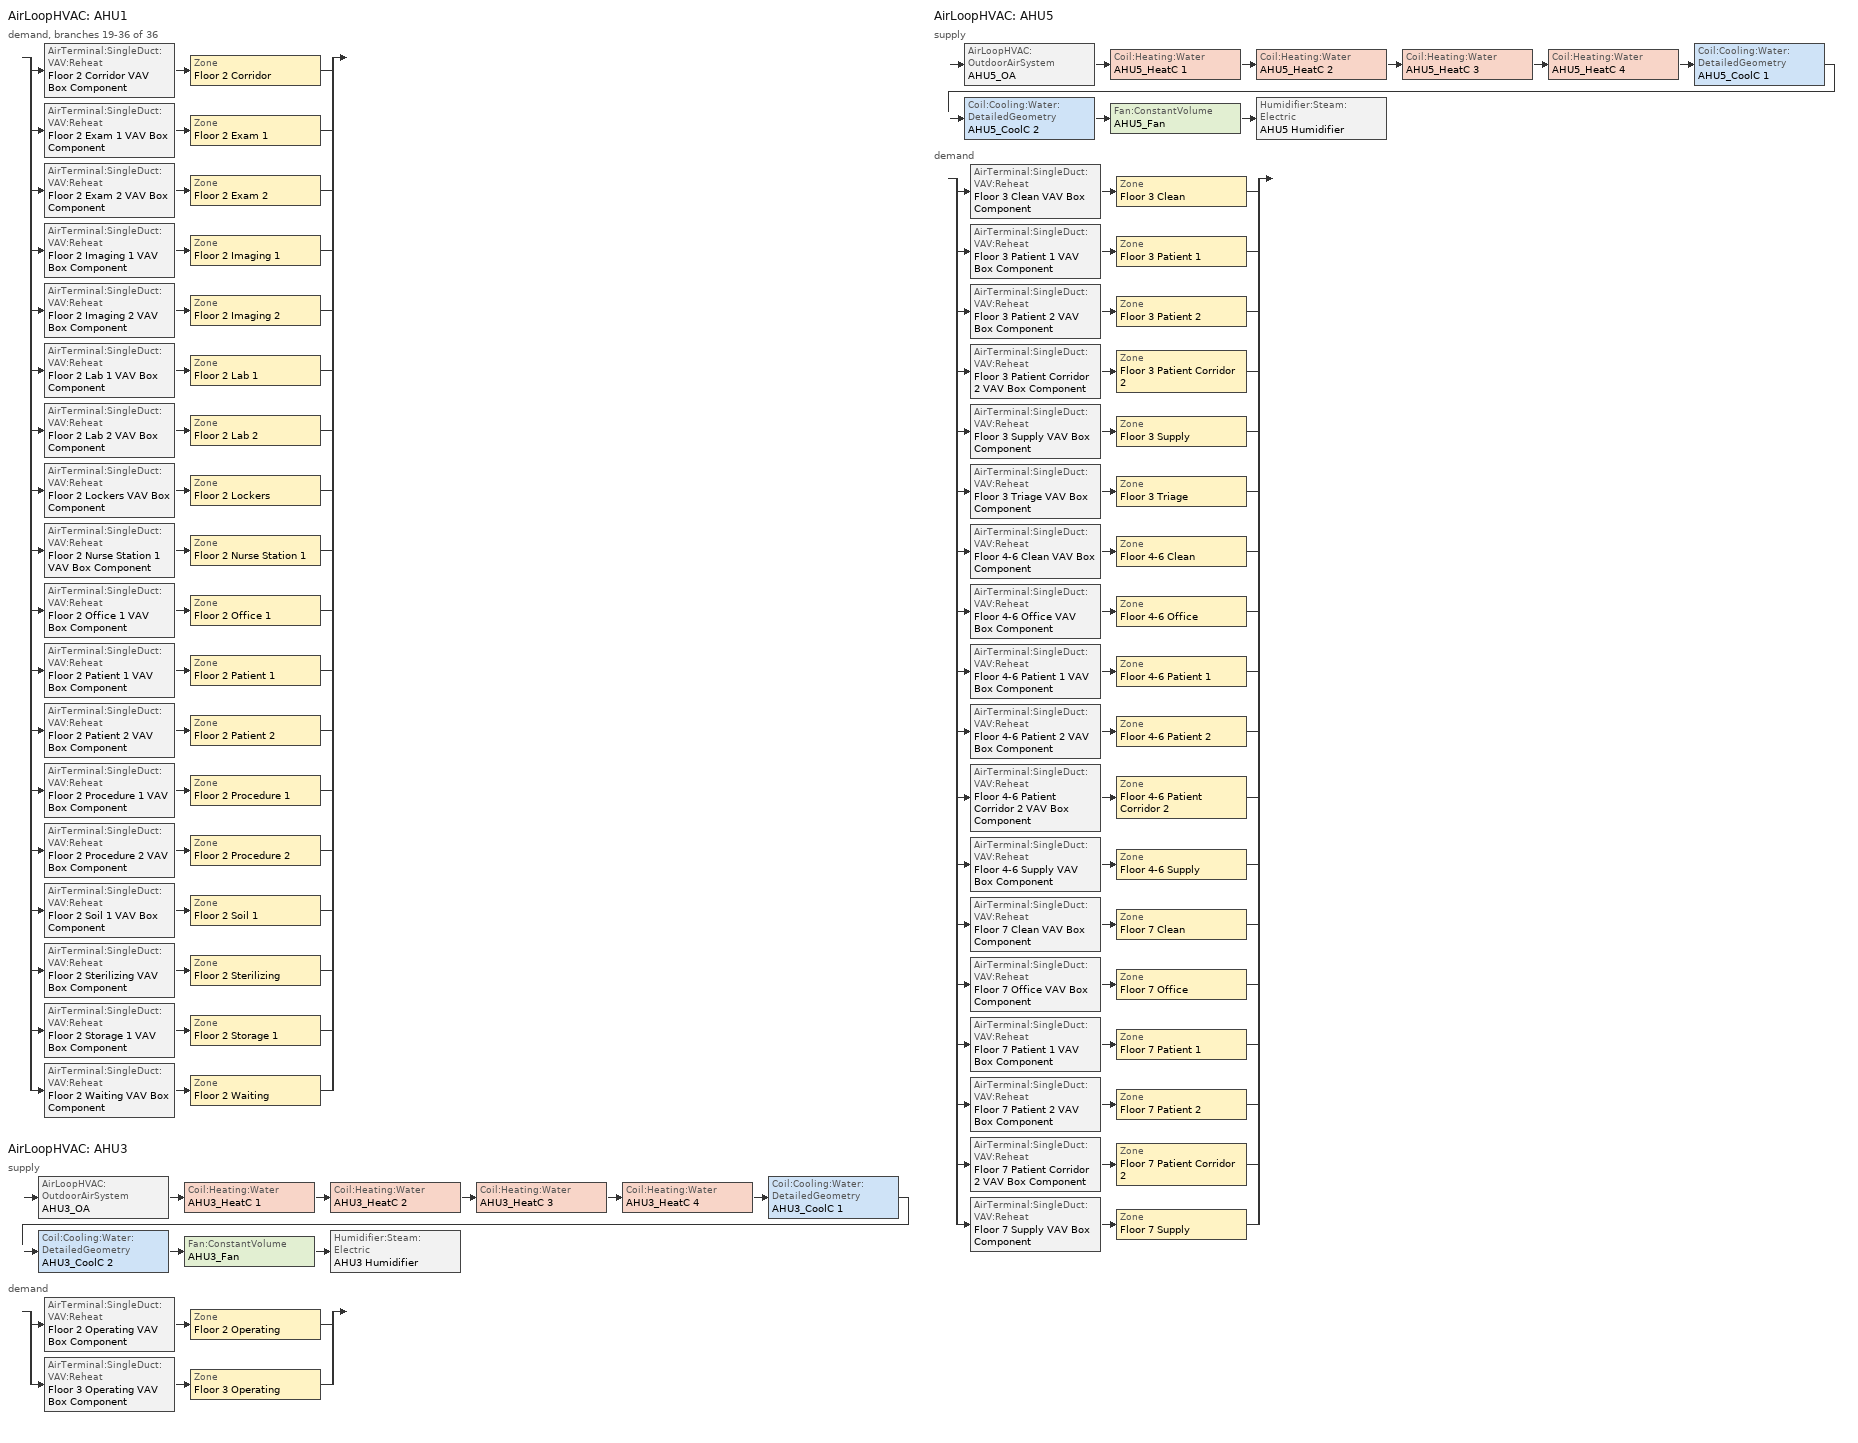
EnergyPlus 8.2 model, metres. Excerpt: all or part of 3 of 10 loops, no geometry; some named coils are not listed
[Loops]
AirLoopHVAC 'AHU1'
 demand, branches 19-36 of 36: split
  | AirTerminal:SingleDuct:VAV:Reheat 'Floor 2 Corridor VAV Box Component' > Zone 'Floor 2 Corridor'
  | AirTerminal:SingleDuct:VAV:Reheat 'Floor 2 Exam 1 VAV Box Component' > Zone 'Floor 2 Exam 1'
  | AirTerminal:SingleDuct:VAV:Reheat 'Floor 2 Exam 2 VAV Box Component' > Zone 'Floor 2 Exam 2'
  | AirTerminal:SingleDuct:VAV:Reheat 'Floor 2 Imaging 1 VAV Box Component' > Zone 'Floor 2 Imaging 1'
  | AirTerminal:SingleDuct:VAV:Reheat 'Floor 2 Imaging 2 VAV Box Component' > Zone 'Floor 2 Imaging 2'
  | AirTerminal:SingleDuct:VAV:Reheat 'Floor 2 Lab 1 VAV Box Component' > Zone 'Floor 2 Lab 1'
  | AirTerminal:SingleDuct:VAV:Reheat 'Floor 2 Lab 2 VAV Box Component' > Zone 'Floor 2 Lab 2'
  | AirTerminal:SingleDuct:VAV:Reheat 'Floor 2 Lockers VAV Box Component' > Zone 'Floor 2 Lockers'
  | AirTerminal:SingleDuct:VAV:Reheat 'Floor 2 Nurse Station 1 VAV Box Component' > Zone 'Floor 2 Nurse Station 1'
  | AirTerminal:SingleDuct:VAV:Reheat 'Floor 2 Office 1 VAV Box Component' > Zone 'Floor 2 Office 1'
  | AirTerminal:SingleDuct:VAV:Reheat 'Floor 2 Patient 1 VAV Box Component' > Zone 'Floor 2 Patient 1'
  | AirTerminal:SingleDuct:VAV:Reheat 'Floor 2 Patient 2 VAV Box Component' > Zone 'Floor 2 Patient 2'
  | AirTerminal:SingleDuct:VAV:Reheat 'Floor 2 Procedure 1 VAV Box Component' > Zone 'Floor 2 Procedure 1'
  | AirTerminal:SingleDuct:VAV:Reheat 'Floor 2 Procedure 2 VAV Box Component' > Zone 'Floor 2 Procedure 2'
  | AirTerminal:SingleDuct:VAV:Reheat 'Floor 2 Soil 1 VAV Box Component' > Zone 'Floor 2 Soil 1'
  | AirTerminal:SingleDuct:VAV:Reheat 'Floor 2 Sterilizing VAV Box Component' > Zone 'Floor 2 Sterilizing'
  | AirTerminal:SingleDuct:VAV:Reheat 'Floor 2 Storage 1 VAV Box Component' > Zone 'Floor 2 Storage 1'
  | AirTerminal:SingleDuct:VAV:Reheat 'Floor 2 Waiting VAV Box Component' > Zone 'Floor 2 Waiting'
AirLoopHVAC 'AHU3'
 supply: AirLoopHVAC:OutdoorAirSystem 'AHU3_OA' > Coil:Heating:Water 'AHU3_HeatC 1' > Coil:Heating:Water 'AHU3_HeatC 2' > Coil:Heating:Water 'AHU3_HeatC 3' > Coil:Heating:Water 'AHU3_HeatC 4' > Coil:Cooling:Water:DetailedGeometry 'AHU3_CoolC 1' > Coil:Cooling:Water:DetailedGeometry 'AHU3_CoolC 2' > Fan:ConstantVolume 'AHU3_Fan' > Humidifier:Steam:Electric 'AHU3 Humidifier'
 demand: split
  | AirTerminal:SingleDuct:VAV:Reheat 'Floor 2 Operating VAV Box Component' > Zone 'Floor 2 Operating'
  | AirTerminal:SingleDuct:VAV:Reheat 'Floor 3 Operating VAV Box Component' > Zone 'Floor 3 Operating'
AirLoopHVAC 'AHU5'
 supply: AirLoopHVAC:OutdoorAirSystem 'AHU5_OA' > Coil:Heating:Water 'AHU5_HeatC 1' > Coil:Heating:Water 'AHU5_HeatC 2' > Coil:Heating:Water 'AHU5_HeatC 3' > Coil:Heating:Water 'AHU5_HeatC 4' > Coil:Cooling:Water:DetailedGeometry 'AHU5_CoolC 1' > Coil:Cooling:Water:DetailedGeometry 'AHU5_CoolC 2' > Fan:ConstantVolume 'AHU5_Fan' > Humidifier:Steam:Electric 'AHU5 Humidifier'
 demand: split
  | AirTerminal:SingleDuct:VAV:Reheat 'Floor 3 Clean VAV Box Component' > Zone 'Floor 3 Clean'
  | AirTerminal:SingleDuct:VAV:Reheat 'Floor 3 Patient 1 VAV Box Component' > Zone 'Floor 3 Patient 1'
  | AirTerminal:SingleDuct:VAV:Reheat 'Floor 3 Patient 2 VAV Box Component' > Zone 'Floor 3 Patient 2'
  | AirTerminal:SingleDuct:VAV:Reheat 'Floor 3 Patient Corridor 2 VAV Box Component' > Zone 'Floor 3 Patient Corridor 2'
  | AirTerminal:SingleDuct:VAV:Reheat 'Floor 3 Supply VAV Box Component' > Zone 'Floor 3 Supply'
  | AirTerminal:SingleDuct:VAV:Reheat 'Floor 3 Triage VAV Box Component' > Zone 'Floor 3 Triage'
  | AirTerminal:SingleDuct:VAV:Reheat 'Floor 4-6 Clean VAV Box Component' > Zone 'Floor 4-6 Clean'
  | AirTerminal:SingleDuct:VAV:Reheat 'Floor 4-6 Office VAV Box Component' > Zone 'Floor 4-6 Office'
  | AirTerminal:SingleDuct:VAV:Reheat 'Floor 4-6 Patient 1 VAV Box Component' > Zone 'Floor 4-6 Patient 1'
  | AirTerminal:SingleDuct:VAV:Reheat 'Floor 4-6 Patient 2 VAV Box Component' > Zone 'Floor 4-6 Patient 2'
  | AirTerminal:SingleDuct:VAV:Reheat 'Floor 4-6 Patient Corridor 2 VAV Box Component' > Zone 'Floor 4-6 Patient Corridor 2'
  | AirTerminal:SingleDuct:VAV:Reheat 'Floor 4-6 Supply VAV Box Component' > Zone 'Floor 4-6 Supply'
  | AirTerminal:SingleDuct:VAV:Reheat 'Floor 7 Clean VAV Box Component' > Zone 'Floor 7 Clean'
  | AirTerminal:SingleDuct:VAV:Reheat 'Floor 7 Office VAV Box Component' > Zone 'Floor 7 Office'
  | AirTerminal:SingleDuct:VAV:Reheat 'Floor 7 Patient 1 VAV Box Component' > Zone 'Floor 7 Patient 1'
  | AirTerminal:SingleDuct:VAV:Reheat 'Floor 7 Patient 2 VAV Box Component' > Zone 'Floor 7 Patient 2'
  | AirTerminal:SingleDuct:VAV:Reheat 'Floor 7 Patient Corridor 2 VAV Box Component' > Zone 'Floor 7 Patient Corridor 2'
  | AirTerminal:SingleDuct:VAV:Reheat 'Floor 7 Supply VAV Box Component' > Zone 'Floor 7 Supply'
[ComponentCost:LineItem]
Name | Line Item Type | Item | Cost per Each {$} | Quantity | Cost per Unit of Output Capacity {$/kW}
Infiltration:Floor 2 Corridor | General | Floor 2 Corridor | 1 | 0
LIGHTING EQUIP:Floor 2 Corridor | Lights | Floor 2 Corridor |  |  | 1
ElectricEquipment:Floor 2 Corridor:ElecPlug | General | Floor 2 Corridor | 1 | 0.5217
Infiltration:Floor 2 Exam 1 | General | Floor 2 Exam 1 | 1 | 0
People:Floor 2 Exam 1 | General | Floor 2 Exam 1 | 1 | 20.9924
LIGHTING EQUIP:Floor 2 Exam 1 | Lights | Floor 2 Exam 1 |  |  | 1
ElectricEquipment:Floor 2 Exam 1:ElecPlug | General | Floor 2 Exam 1 | 1 | 4.1985
People:Floor 2 Exam 2 | General | Floor 2 Exam 2 | 1 | 6.7475
LIGHTING EQUIP:Floor 2 Exam 2 | Lights | Floor 2 Exam 2 |  |  | 1
ElectricEquipment:Floor 2 Exam 2:ElecPlug | General | Floor 2 Exam 2 | 1 | 1.3495
People:Floor 2 Imaging 1 | General | Floor 2 Imaging 1 | 1 | 11.5458
LIGHTING EQUIP:Floor 2 Imaging 1 | Lights | Floor 2 Imaging 1 |  |  | 1
ElectricEquipment:Floor 2 Imaging 1:ElecPlug | General | Floor 2 Imaging 1 | 1 | 2.3092
ElectricEquipment:Floor 2 Imaging 1:ElecProcess | General | Floor 2 Imaging 1 | 1 | 18.4797
Infiltration:Floor 2 Imaging 2 | General | Floor 2 Imaging 2 | 1 | 0
People:Floor 2 Imaging 2 | General | Floor 2 Imaging 2 | 1 | 16.9938
LIGHTING EQUIP:Floor 2 Imaging 2 | Lights | Floor 2 Imaging 2 |  |  | 1
ElectricEquipment:Floor 2 Imaging 2:ElecPlug | General | Floor 2 Imaging 2 | 1 | 3.3988
ElectricEquipment:Floor 2 Imaging 2:ElecProcess | General | Floor 2 Imaging 2 | 1 | 27.1996
People:Floor 2 Lab 1 | General | Floor 2 Lab 1 | 1 | 11.3959
LIGHTING EQUIP:Floor 2 Lab 1 | Lights | Floor 2 Lab 1 |  |  | 1
ElectricEquipment:Floor 2 Lab 1:ElecPlug | General | Floor 2 Lab 1 | 1 | 2.2792
ElectricEquipment:Floor 2 Lab 1:ElecProcess | General | Floor 2 Lab 1 | 1 | 6.8396
People:Floor 2 Lab 2 | General | Floor 2 Lab 2 | 1 | 16.9938
LIGHTING EQUIP:Floor 2 Lab 2 | Lights | Floor 2 Lab 2 |  |  | 1
ElectricEquipment:Floor 2 Lab 2:ElecPlug | General | Floor 2 Lab 2 | 1 | 3.3988
ElectricEquipment:Floor 2 Lab 2:ElecProcess | General | Floor 2 Lab 2 | 1 | 10.1995
People:Floor 2 Lockers | General | Floor 2 Lockers | 1 | 3.7486
LIGHTING EQUIP:Floor 2 Lockers | Lights | Floor 2 Lockers |  |  | 1
ElectricEquipment:Floor 2 Lockers:ElecPlug | General | Floor 2 Lockers | 1 | 0.1874
People:Floor 2 Nurse Station 1 | General | Floor 2 Nurse Station 1 | 1 | 6.4477
LIGHTING EQUIP:Floor 2 Nurse Station 1 | Lights | Floor 2 Nurse Station 1 |  |  | 1
ElectricEquipment:Floor 2 Nurse Station 1:ElecPlug | General | Floor 2 Nurse Station 1 | 1 | 0.3224
ElectricEquipment:Floor 2 Nurse Station 1:ElecProcess | General | Floor 2 Nurse Station 1 | 1 | 0.6448
People:Floor 2 Office 1 | General | Floor 2 Office 1 | 1 | 11.6957
LIGHTING EQUIP:Floor 2 Office 1 | Lights | Floor 2 Office 1 |  |  | 1
ElectricEquipment:Floor 2 Office 1:ElecPlug | General | Floor 2 Office 1 | 1 | 1.1696
Infiltration:Floor 2 Operating | General | Floor 2 Operating | 1 | 0
People:Floor 2 Operating | General | Floor 2 Operating | 1 | 96.345
LIGHTING EQUIP:Floor 2 Operating | Lights | Floor 2 Operating |  |  | 1
ElectricEquipment:Floor 2 Operating:ElecPlug | General | Floor 2 Operating | 1 | 19.269
ElectricEquipment:Floor 2 Operating:ElecProcess | General | Floor 2 Operating | 1 | 57.8249
Infiltration:Floor 2 Patient 1 | General | Floor 2 Patient 1 | 1 | 0
People:Floor 2 Patient 1 | General | Floor 2 Patient 1 | 1 | 17.0338
LIGHTING EQUIP:Floor 2 Patient 1 | Lights | Floor 2 Patient 1 |  |  | 1
ElectricEquipment:Floor 2 Patient 1:ElecPlug | General | Floor 2 Patient 1 | 1 | 3.4068
People:Floor 2 Patient 2 | General | Floor 2 Patient 2 | 1 | 14.0249
LIGHTING EQUIP:Floor 2 Patient 2 | Lights | Floor 2 Patient 2 |  |  | 1
ElectricEquipment:Floor 2 Patient 2:ElecPlug | General | Floor 2 Patient 2 | 1 | 2.805
People:Floor 2 Procedure 1 | General | Floor 2 Procedure 1 | 1 | 12.5954
LIGHTING EQUIP:Floor 2 Procedure 1 | Lights | Floor 2 Procedure 1 |  |  | 1
ElectricEquipment:Floor 2 Procedure 1:ElecPlug | General | Floor 2 Procedure 1 | 1 | 2.5191
ElectricEquipment:Floor 2 Procedure 1:ElecProcess | General | Floor 2 Procedure 1 | 1 | 7.5596
People:Floor 2 Procedure 2 | General | Floor 2 Procedure 2 | 1 | 6.7975
LIGHTING EQUIP:Floor 2 Procedure 2 | Lights | Floor 2 Procedure 2 |  |  | 1
ElectricEquipment:Floor 2 Procedure 2:ElecPlug | General | Floor 2 Procedure 2 | 1 | 1.3595
ElectricEquipment:Floor 2 Procedure 2:ElecProcess | General | Floor 2 Procedure 2 | 1 | 4.0798
People:Floor 2 Soil 1 | General | Floor 2 Soil 1 | 1 | 2.4141
LIGHTING EQUIP:Floor 2 Soil 1 | Lights | Floor 2 Soil 1 |  |  | 1
LIGHTING EQUIP:Floor 2 Sterilizing | Lights | Floor 2 Sterilizing |  |  | 1
ElectricEquipment:Floor 2 Sterilizing:ElecPlug | General | Floor 2 Sterilizing | 1 | 1.3595
ElectricEquipment:Floor 2 Sterilizing:ElecProcess | General | Floor 2 Sterilizing | 1 | 6.8001
GasEquipment:Floor 2 Sterilizing:GasProcess | General | Floor 2 Sterilizing | 1 | 9.5203
LIGHTING EQUIP:Floor 2 Storage 1 | Lights | Floor 2 Storage 1 |  |  | 1
ElectricEquipment:Floor 2 Storage 1:ElecPlug | General | Floor 2 Storage 1 | 1 | 1.4995
Infiltration:Floor 2 Waiting | General | Floor 2 Waiting | 1 | 0
People:Floor 2 Waiting | General | Floor 2 Waiting | 1 | 116.9937
LIGHTING EQUIP:Floor 2 Waiting | Lights | Floor 2 Waiting |  |  | 1
ElectricEquipment:Floor 2 Waiting:ElecPlug | General | Floor 2 Waiting | 1 | 0.3913
People:Floor 3 Clean | General | Floor 3 Clean | 1 | 2.4991
LIGHTING EQUIP:Floor 3 Clean | Lights | Floor 3 Clean |  |  | 1
ElectricEquipment:Floor 3 Clean:ElecPlug | General | Floor 3 Clean | 1 | 1.0001
Infiltration:Floor 3 Operating | General | Floor 3 Operating | 1 | 0
People:Floor 3 Operating | General | Floor 3 Operating | 1 | 8.9971
LIGHTING EQUIP:Floor 3 Operating | Lights | Floor 3 Operating |  |  | 1
ElectricEquipment:Floor 3 Operating:ElecPlug | General | Floor 3 Operating | 1 | 1.7994
ElectricEquipment:Floor 3 Operating:ElecProcess | General | Floor 3 Operating | 1 | 5.3999
Infiltration:Floor 3 Patient 1 | General | Floor 3 Patient 1 | 1 | 0
People:Floor 3 Patient 1 | General | Floor 3 Patient 1 | 1 | 24.9909
LIGHTING EQUIP:Floor 3 Patient 1 | Lights | Floor 3 Patient 1 |  |  | 1
ElectricEquipment:Floor 3 Patient 1:ElecPlug | General | Floor 3 Patient 1 | 1 | 4.9982
Infiltration:Floor 3 Patient 2 | General | Floor 3 Patient 2 | 1 | 0
People:Floor 3 Patient 2 | General | Floor 3 Patient 2 | 1 | 24.9909
LIGHTING EQUIP:Floor 3 Patient 2 | Lights | Floor 3 Patient 2 |  |  | 1
ElectricEquipment:Floor 3 Patient 2:ElecPlug | General | Floor 3 Patient 2 | 1 | 4.9982
Infiltration:Floor 3 Patient Corridor 2 | General | Floor 3 Patient Corridor 2 | 1 | 0
LIGHTING EQUIP:Floor 3 Patient Corridor 2 | Lights | Floor 3 Patient Corridor 2 |  |  | 1
ElectricEquipment:Floor 3 Patient Corridor 2:ElecPlug | General | Floor 3 Patient Corridor 2 | 1 | 0.3355
Infiltration:Floor 3 Supply | General | Floor 3 Supply | 1 | 0
LIGHTING EQUIP:Floor 3 Supply | Lights | Floor 3 Supply |  |  | 1
ElectricEquipment:Floor 3 Supply:ElecPlug | General | Floor 3 Supply | 1 | 3.6787
Infiltration:Floor 3 Triage | General | Floor 3 Triage | 1 | 0
People:Floor 3 Triage | General | Floor 3 Triage | 1 | 7.4973
LIGHTING EQUIP:Floor 3 Triage | Lights | Floor 3 Triage |  |  | 1
ElectricEquipment:Floor 3 Triage:ElecPlug | General | Floor 3 Triage | 1 | 1.4995
People:Floor 4-6 Clean | General | Floor 4-6 Clean | 1 | 7.4973
LIGHTING EQUIP:Floor 4-6 Clean | Lights | Floor 4-6 Clean |  |  | 1
ElectricEquipment:Floor 4-6 Clean:ElecPlug | General | Floor 4-6 Clean | 1 | 3.0003
Infiltration:Floor 4-6 Office | General | Floor 4-6 Office | 1 | 0
People:Floor 4-6 Office | General | Floor 4-6 Office | 1 | 22.4918
LIGHTING EQUIP:Floor 4-6 Office | Lights | Floor 4-6 Office |  |  | 1
ElectricEquipment:Floor 4-6 Office:ElecPlug | General | Floor 4-6 Office | 1 | 2.2492
Infiltration:Floor 4-6 Patient 1 | General | Floor 4-6 Patient 1 | 1 | 0
People:Floor 4-6 Patient 1 | General | Floor 4-6 Patient 1 | 1 | 74.9728
LIGHTING EQUIP:Floor 4-6 Patient 1 | Lights | Floor 4-6 Patient 1 |  |  | 1
ElectricEquipment:Floor 4-6 Patient 1:ElecPlug | General | Floor 4-6 Patient 1 | 1 | 14.9946
Infiltration:Floor 4-6 Patient 2 | General | Floor 4-6 Patient 2 | 1 | 0
People:Floor 4-6 Patient 2 | General | Floor 4-6 Patient 2 | 1 | 74.9728
LIGHTING EQUIP:Floor 4-6 Patient 2 | Lights | Floor 4-6 Patient 2 |  |  | 1
ElectricEquipment:Floor 4-6 Patient 2:ElecPlug | General | Floor 4-6 Patient 2 | 1 | 14.9946
Infiltration:Floor 4-6 Patient Corridor 2 | General | Floor 4-6 Patient Corridor 2 | 1 | 0
LIGHTING EQUIP:Floor 4-6 Patient Corridor 2 | Lights | Floor 4-6 Patient Corridor 2 |  |  | 1
ElectricEquipment:Floor 4-6 Patient Corridor 2:ElecPlug | General | Floor 4-6 Patient Corridor 2 | 1 | 1.0066
Infiltration:Floor 4-6 Supply | General | Floor 4-6 Supply | 1 | 0
LIGHTING EQUIP:Floor 4-6 Supply | Lights | Floor 4-6 Supply |  |  | 1
ElectricEquipment:Floor 4-6 Supply:ElecPlug | General | Floor 4-6 Supply | 1 | 11.036
People:Floor 7 Clean | General | Floor 7 Clean | 1 | 2.4991
LIGHTING EQUIP:Floor 7 Clean | Lights | Floor 7 Clean |  |  | 1
ElectricEquipment:Floor 7 Clean:ElecPlug | General | Floor 7 Clean | 1 | 1.0001
Infiltration:Floor 7 Office | General | Floor 7 Office | 1 | 0
People:Floor 7 Office | General | Floor 7 Office | 1 | 7.4973
LIGHTING EQUIP:Floor 7 Office | Lights | Floor 7 Office |  |  | 1
ElectricEquipment:Floor 7 Office:ElecPlug | General | Floor 7 Office | 1 | 0.7497
Infiltration:Floor 7 Patient 1 | General | Floor 7 Patient 1 | 1 | 0
People:Floor 7 Patient 1 | General | Floor 7 Patient 1 | 1 | 24.9909
LIGHTING EQUIP:Floor 7 Patient 1 | Lights | Floor 7 Patient 1 |  |  | 1
ElectricEquipment:Floor 7 Patient 1:ElecPlug | General | Floor 7 Patient 1 | 1 | 4.9982
Infiltration:Floor 7 Patient 2 | General | Floor 7 Patient 2 | 1 | 0
People:Floor 7 Patient 2 | General | Floor 7 Patient 2 | 1 | 24.9909
LIGHTING EQUIP:Floor 7 Patient 2 | Lights | Floor 7 Patient 2 |  |  | 1
ElectricEquipment:Floor 7 Patient 2:ElecPlug | General | Floor 7 Patient 2 | 1 | 4.9982
Infiltration:Floor 7 Patient Corridor 2 | General | Floor 7 Patient Corridor 2 | 1 | 0
LIGHTING EQUIP:Floor 7 Patient Corridor 2 | Lights | Floor 7 Patient Corridor 2 |  |  | 1
ElectricEquipment:Floor 7 Patient Corridor 2:ElecPlug | General | Floor 7 Patient Corridor 2 | 1 | 0.3355
Infiltration:Floor 7 Supply | General | Floor 7 Supply | 1 | 0
LIGHTING EQUIP:Floor 7 Supply | Lights | Floor 7 Supply |  |  | 1
ElectricEquipment:Floor 7 Supply:ElecPlug | General | Floor 7 Supply | 1 | 3.6787
[Sizing:Zone] Zone Cooling Design Supply Air Temperature Input Method=SupplyAirTemperature; Zone Cooling Design Supply Air Temperature {C}=14; Zone Heating Design Supply Air Temperature Input Method=SupplyAirTemperature; Zone Heating Design Supply Air Temperature {C}=40; Zone Cooling Design Supply Air Humidity Ratio {kgWater/kgDryAir}=0.0085; Zone Heating Design Supply Air Humidity Ratio {kgWater/kgDryAir}=0.008; Cooling Design Air Flow Method=DesignDayWithLimit; Cooling Minimum Air Flow Fraction=0; Heating Design Air Flow Method=DesignDay; Heating Design Air Flow Rate {m3/s}=0
Name | Design Specification Outdoor Air Object | Cooling Minimum Air Flow {m3/s}
Floor 2 Corridor | SZ DSOA Floor 2 Corridor | 0.818042
Floor 2 Exam 1 | SZ DSOA Floor 2 Exam 1 | 1.98218
Floor 2 Exam 2 | SZ DSOA Floor 2 Exam 2 | 0.637129
Floor 2 Imaging 1 | SZ DSOA Floor 2 Imaging 1 | 1.0902
Floor 2 Imaging 2 | SZ DSOA Floor 2 Imaging 2 | 1.60462
Floor 2 Lab 1 | SZ DSOA Floor 2 Lab 1 | 1.07604
Floor 2 Lab 2 | SZ DSOA Floor 2 Lab 2 | 1.60462
Floor 2 Lockers | SZ DSOA Floor 2 Lockers | 0.589934
Floor 2 Nurse Station 1 | SZ DSOA Floor 2 Nurse Station 1 | 0.156815
Floor 2 Office 1 | SZ DSOA Floor 2 Office 1 | 0.284456
Floor 2 Operating | SZ DSOA Floor 2 Operating | 30.3242
Floor 2 Patient 1 | SZ DSOA Floor 2 Patient 1 | 1.62464
Floor 2 Patient 2 | SZ DSOA Floor 2 Patient 2 | 1.33766
Floor 2 Procedure 1 | SZ DSOA Floor 2 Procedure 1 | 2.97327
Floor 2 Procedure 2 | SZ DSOA Floor 2 Procedure 2 | 1.60462
Floor 2 Soil 1 | SZ DSOA Floor 2 Soil 1 | 0.379918
Floor 2 Sterilizing | SZ DSOA Floor 2 Sterilizing | 1.06975
Floor 2 Storage 1 | SZ DSOA Floor 2 Storage 1 | 0.257426
Floor 2 Waiting | SZ DSOA Floor 2 Waiting | 1.17129
Floor 3 Clean | SZ DSOA Floor 3 Clean | 0.157316
Floor 3 Operating | SZ DSOA Floor 3 Operating | 2.83168
Floor 3 Patient 1 | SZ DSOA Floor 3 Patient 1 | 2.38357
Floor 3 Patient 2 | SZ DSOA Floor 3 Patient 2 | 2.38357
Floor 3 Patient Corridor 2 | SZ DSOA Floor 3 Patient Corridor 2 | 0.526064
Floor 3 Supply | SZ DSOA Floor 3 Supply | 1.15784
Floor 3 Triage | SZ DSOA Floor 3 Triage | 1.41584
Floor 4-6 Clean | SZ DSOA Floor 4-6 Clean | 0.157316
Floor 4-6 Office | SZ DSOA Floor 4-6 Office | 0.182343
Floor 4-6 Patient 1 | SZ DSOA Floor 4-6 Patient 1 | 2.38357
Floor 4-6 Patient 2 | SZ DSOA Floor 4-6 Patient 2 | 2.38357
Floor 4-6 Patient Corridor 2 | SZ DSOA Floor 4-6 Patient Corridor 2 | 0.526064
Floor 4-6 Supply | SZ DSOA Floor 4-6 Supply | 1.15784
Floor 7 Clean | SZ DSOA Floor 7 Clean | 0.157316
Floor 7 Office | SZ DSOA Floor 7 Office | 0.182343
Floor 7 Patient 1 | SZ DSOA Floor 7 Patient 1 | 2.38357
Floor 7 Patient 2 | SZ DSOA Floor 7 Patient 2 | 2.38357
Floor 7 Patient Corridor 2 | SZ DSOA Floor 7 Patient Corridor 2 | 0.526064
Floor 7 Supply | SZ DSOA Floor 7 Supply | 1.15784
[DesignSpecification:OutdoorAir] Outdoor Air Method=Flow/Zone; Outdoor Air Flow per Person {m3/s-person}=0; Outdoor Air Flow per Zone Floor Area {m3/s-m2}=0
Name | Outdoor Air Flow per Zone {m3/s} | Outdoor Air Flow Air Changes per Hour {1/hr}
SZ DSOA Floor 2 Corridor | 0.147344
Floor 2 Corridor VAV Box OA Design Spec | 0.1473 | 0
SZ DSOA Floor 2 Exam 1 | 0.168551
Floor 2 Exam 1 VAV Box OA Design Spec | 0.1686 | 0
SZ DSOA Floor 2 Exam 2 | 0.054177
Floor 2 Exam 2 VAV Box OA Design Spec | 0.0542 | 0
SZ DSOA Floor 2 Imaging 1 | 0.0927029
Floor 2 Imaging 1 VAV Box OA Design Spec | 0.0927 | 0
SZ DSOA Floor 2 Imaging 2; SZ DSOA Floor 2 Lab 2 | 0.136446
Floor 2 Imaging 2 VAV Box OA Design Spec; Floor 2 Lab 2 VAV Box OA Design Spec | 0.1364 | 0
SZ DSOA Floor 2 Lab 1 | 0.091499
Floor 2 Lab 1 VAV Box OA Design Spec | 0.0915 | 0
SZ DSOA Floor 2 Lockers | 0.589934
Floor 2 Lockers VAV Box OA Design Spec | 0.5899 | 0
SZ DSOA Floor 2 Nurse Station 1 | 0.0517692
Floor 2 Nurse Station 1 VAV Box OA Design Spec | 0.0518 | 0
SZ DSOA Floor 2 Office 1 | 0.0939069
Floor 2 Office 1 VAV Box OA Design Spec | 0.0939 | 0
SZ DSOA Floor 2 Operating | 6.06484
Floor 2 Operating VAV Box OA Design Spec | 6.0648 | 0
SZ DSOA Floor 2 Patient 1 | 0.536132
Floor 2 Patient 1 VAV Box OA Design Spec | 0.5361 | 0
SZ DSOA Floor 2 Patient 2 | 0.441428
Floor 2 Patient 2 VAV Box OA Design Spec | 0.4414 | 0
SZ DSOA Floor 2 Procedure 1 | 0.594654
Floor 2 Procedure 1 VAV Box OA Design Spec | 0.5947 | 0
SZ DSOA Floor 2 Procedure 2 | 0.320924
Floor 2 Procedure 2 VAV Box OA Design Spec | 0.3209 | 0
SZ DSOA Floor 2 Soil 1 | 0.379918
Floor 2 Soil 1 VAV Box OA Design Spec | 0.3799 | 0
SZ DSOA Floor 2 Sterilizing | 1.06975
Floor 2 Sterilizing VAV Box OA Design Spec | 1.0697 | 0
SZ DSOA Floor 2 Storage 1 | 0.0850063
Floor 2 Storage 1 VAV Box OA Design Spec | 0.085 | 0
SZ DSOA Floor 2 Waiting | 0.386613
Floor 2 Waiting VAV Box OA Design Spec | 0.3866 | 0
SZ DSOA Floor 3 Clean; SZ DSOA Floor 4-6 Clean; SZ DSOA Floor 7 Clean | 0.0200656
Floor 3 Clean VAV Box OA Design Spec; Floor 4-6 Clean VAV Box OA Design Spec; Floor 7 Clean VAV Box OA Design Spec | 0.0201 | 0
SZ DSOA Floor 3 Operating | 0.566362
Floor 3 Operating VAV Box OA Design Spec | 0.5664 | 0
SZ DSOA Floor 3 Patient 1; SZ DSOA Floor 3 Patient 2; SZ DSOA Floor 4-6 Patient 1; SZ DSOA Floor 4-6 Patient 2; SZ DSOA Floor 7 Patient 1; SZ DSOA Floor 7 Patient 2 | 0.786579
Floor 3 Patient 1 VAV Box OA Design Spec; Floor 3 Patient 2 VAV Box OA Design Spec; Floor 4-6 Patient 1 VAV Box OA Design Spec; Floor 4-6 Patient 2 VAV Box OA Design Spec; Floor 7 Patient 1 VAV Box OA Design Spec; Floor 7 Patient 2 VAV Box OA Design Spec | 0.7866 | 0
SZ DSOA Floor 3 Patient Corridor 2; SZ DSOA Floor 4-6 Patient Corridor 2; SZ DSOA Floor 7 Patient Corridor 2 | 0.0947534
Floor 3 Patient Corridor 2 VAV Box OA Design Spec; Floor 4-6 Patient Corridor 2 VAV Box OA Design Spec; Floor 7 Patient Corridor 2 VAV Box OA Design Spec | 0.0948 | 0
SZ DSOA Floor 3 Supply; SZ DSOA Floor 4-6 Supply; SZ DSOA Floor 7 Supply | 0.208549
Floor 3 Supply VAV Box OA Design Spec; Floor 4-6 Supply VAV Box OA Design Spec; Floor 7 Supply VAV Box OA Design Spec | 0.2085 | 0
SZ DSOA Floor 3 Triage | 1.41584
Floor 3 Triage VAV Box OA Design Spec | 1.4158 | 0
SZ DSOA Floor 4-6 Office; SZ DSOA Floor 7 Office | 0.0601967
Floor 4-6 Office VAV Box OA Design Spec; Floor 7 Office VAV Box OA Design Spec | 0.0602 | 0
[ZoneControl:Thermostat] Control Type Schedule=Dual Zone Control Type Sched
Name | Zone or ZoneList | Control 1
Floor 2 Corridor Thermostat | Floor 2 Corridor | Floor 2 Corridor DualSPSched
Floor 2 Exam 1 Thermostat | Floor 2 Exam 1 | Floor 2 Exam 1 DualSPSched
Floor 2 Exam 2 Thermostat | Floor 2 Exam 2 | Floor 2 Exam 2 DualSPSched
Floor 2 Imaging 1 Thermostat | Floor 2 Imaging 1 | Floor 2 Imaging 1 DualSPSched
Floor 2 Imaging 2 Thermostat | Floor 2 Imaging 2 | Floor 2 Imaging 2 DualSPSched
Floor 2 Lab 1 Thermostat | Floor 2 Lab 1 | Floor 2 Lab 1 DualSPSched
Floor 2 Lab 2 Thermostat | Floor 2 Lab 2 | Floor 2 Lab 2 DualSPSched
Floor 2 Lockers Thermostat | Floor 2 Lockers | Floor 2 Lockers DualSPSched
Floor 2 Nurse Station 1 Thermostat | Floor 2 Nurse Station 1 | Floor 2 Nurse Station 1 DualSPSched
Floor 2 Office 1 Thermostat | Floor 2 Office 1 | Floor 2 Office 1 DualSPSched
Floor 2 Operating Thermostat | Floor 2 Operating | Floor 2 Operating DualSPSched
Floor 2 Patient 1 Thermostat | Floor 2 Patient 1 | Floor 2 Patient 1 DualSPSched
Floor 2 Patient 2 Thermostat | Floor 2 Patient 2 | Floor 2 Patient 2 DualSPSched
Floor 2 Procedure 1 Thermostat | Floor 2 Procedure 1 | Floor 2 Procedure 1 DualSPSched
Floor 2 Procedure 2 Thermostat | Floor 2 Procedure 2 | Floor 2 Procedure 2 DualSPSched
Floor 2 Soil 1 Thermostat | Floor 2 Soil 1 | Floor 2 Soil 1 DualSPSched
Floor 2 Sterilizing Thermostat | Floor 2 Sterilizing | Floor 2 Sterilizing DualSPSched
Floor 2 Storage 1 Thermostat | Floor 2 Storage 1 | Floor 2 Storage 1 DualSPSched
Floor 2 Waiting Thermostat | Floor 2 Waiting | Floor 2 Waiting DualSPSched
Floor 3 Clean Thermostat | Floor 3 Clean | Floor 3 Clean DualSPSched
Floor 3 Operating Thermostat | Floor 3 Operating | Floor 3 Operating DualSPSched
Floor 3 Patient 1 Thermostat | Floor 3 Patient 1 | Floor 3 Patient 1 DualSPSched
Floor 3 Patient 2 Thermostat | Floor 3 Patient 2 | Floor 3 Patient 2 DualSPSched
Floor 3 Patient Corridor 2 Thermostat | Floor 3 Patient Corridor 2 | Floor 3 Patient Corridor 2 DualSPSched
Floor 3 Supply Thermostat | Floor 3 Supply | Floor 3 Supply DualSPSched
Floor 3 Triage Thermostat | Floor 3 Triage | Floor 3 Triage DualSPSched
Floor 4-6 Clean Thermostat | Floor 4-6 Clean | Floor 4-6 Clean DualSPSched
Floor 4-6 Office Thermostat | Floor 4-6 Office | Floor 4-6 Office DualSPSched
Floor 4-6 Patient 1 Thermostat | Floor 4-6 Patient 1 | Floor 4-6 Patient 1 DualSPSched
Floor 4-6 Patient 2 Thermostat | Floor 4-6 Patient 2 | Floor 4-6 Patient 2 DualSPSched
Floor 4-6 Patient Corridor 2 Thermostat | Floor 4-6 Patient Corridor 2 | Floor 4-6 Patient Corridor 2 DualSPSched
Floor 4-6 Supply Thermostat | Floor 4-6 Supply | Floor 4-6 Supply DualSPSched
Floor 7 Clean Thermostat | Floor 7 Clean | Floor 7 Clean DualSPSched
Floor 7 Office Thermostat | Floor 7 Office | Floor 7 Office DualSPSched
Floor 7 Patient 1 Thermostat | Floor 7 Patient 1 | Floor 7 Patient 1 DualSPSched
Floor 7 Patient 2 Thermostat | Floor 7 Patient 2 | Floor 7 Patient 2 DualSPSched
Floor 7 Patient Corridor 2 Thermostat | Floor 7 Patient Corridor 2 | Floor 7 Patient Corridor 2 DualSPSched
Floor 7 Supply Thermostat | Floor 7 Supply | Floor 7 Supply DualSPSched
[ThermostatSetpoint:DualSetpoint]
Name | Heating Setpoint Temperature Schedule | Cooling Setpoint Temperature Schedule
Floor 2 Corridor DualSPSched; Floor 2 Imaging 1 DualSPSched; Floor 2 Imaging 2 DualSPSched; Floor 2 Lab 1 DualSPSched; Floor 2 Lab 2 DualSPSched; Floor 2 Lockers DualSPSched; Floor 2 Nurse Station 1 DualSPSched; Floor 2 Patient 1 DualSPSched; Floor 2 Patient 2 DualSPSched; Floor 2 Soil 1 DualSPSched; Floor 2 Sterilizing DualSPSched; Floor 2 Waiting DualSPSched; Floor 3 Clean DualSPSched; Floor 3 Patient 1 DualSPSched; Floor 3 Patient 2 DualSPSched; Floor 3 Patient Corridor 2 DualSPSched; Floor 3 Supply DualSPSched; Floor 3 Triage DualSPSched; Floor 4-6 Clean DualSPSched; Floor 4-6 Patient 1 DualSPSched; Floor 4-6 Patient 2 DualSPSched; Floor 4-6 Patient Corridor 2 DualSPSched; Floor 4-6 Supply DualSPSched; Floor 7 Clean DualSPSched; Floor 7 Patient 1 DualSPSched; Floor 7 Patient 2 DualSPSched; Floor 7 Patient Corridor 2 DualSPSched; Floor 7 Supply DualSPSched | HEATING_TSTAT_24_7 | COOLING_TSTAT_24_7
Floor 2 Exam 1 DualSPSched; Floor 2 Exam 2 DualSPSched; Floor 2 Office 1 DualSPSched; Floor 2 Procedure 1 DualSPSched; Floor 2 Procedure 2 DualSPSched; Floor 2 Storage 1 DualSPSched; Floor 4-6 Office DualSPSched; Floor 7 Office DualSPSched | HEATING_TSTAT_OFFICE | COOLING_TSTAT_OFFICE
Floor 2 Operating DualSPSched; Floor 3 Operating DualSPSched | HEATING_TSTAT_OR | COOLING_TSTAT_OR
[Zone equipment]
Floor 2 Corridor: Floor 2 Corridor VAV Box Component
Floor 2 Exam 1: Floor 2 Exam 1 VAV Box Component
Floor 2 Exam 2: Floor 2 Exam 2 VAV Box Component
Floor 2 Imaging 1: Floor 2 Imaging 1 VAV Box Component
Floor 2 Imaging 2: Floor 2 Imaging 2 VAV Box Component
Floor 2 Lab 1: Floor 2 Lab 1 VAV Box Component
Floor 2 Lab 2: Floor 2 Lab 2 VAV Box Component
Floor 2 Lockers: Floor 2 Lockers VAV Box Component, Floor 2 Lockers Exhaust Fan 1
Floor 2 Nurse Station 1: Floor 2 Nurse Station 1 VAV Box Component
Floor 2 Office 1: Floor 2 Office 1 VAV Box Component
Floor 2 Operating: Floor 2 Operating VAV Box Component
Floor 2 Patient 1: Floor 2 Patient 1 VAV Box Component
Floor 2 Patient 2: Floor 2 Patient 2 VAV Box Component
Floor 2 Procedure 1: Floor 2 Procedure 1 VAV Box Component
Floor 2 Procedure 2: Floor 2 Procedure 2 VAV Box Component
Floor 2 Soil 1: Floor 2 Soil 1 VAV Box Component, Floor 2 Soil 1 Exhaust Fan 1
Floor 2 Sterilizing: Floor 2 Sterilizing VAV Box Component, Floor 2 Sterilizing Exhaust Fan 1
Floor 2 Storage 1: Floor 2 Storage 1 VAV Box Component
Floor 2 Waiting: Floor 2 Waiting VAV Box Component
Floor 3 Clean: Floor 3 Clean VAV Box Component
Floor 3 Operating: Floor 3 Operating VAV Box Component
Floor 3 Patient 1: Floor 3 Patient 1 VAV Box Component
Floor 3 Patient 2: Floor 3 Patient 2 VAV Box Component
Floor 3 Patient Corridor 2: Floor 3 Patient Corridor 2 VAV Box Component
Floor 3 Supply: Floor 3 Supply VAV Box Component
Floor 3 Triage: Floor 3 Triage VAV Box Component, Floor 3 Triage Exhaust Fan 1
Floor 4-6 Clean: Floor 4-6 Clean VAV Box Component
Floor 4-6 Office: Floor 4-6 Office VAV Box Component
Floor 4-6 Patient 1: Floor 4-6 Patient 1 VAV Box Component
Floor 4-6 Patient 2: Floor 4-6 Patient 2 VAV Box Component
Floor 4-6 Patient Corridor 2: Floor 4-6 Patient Corridor 2 VAV Box Component
Floor 4-6 Supply: Floor 4-6 Supply VAV Box Component
Floor 7 Clean: Floor 7 Clean VAV Box Component
Floor 7 Office: Floor 7 Office VAV Box Component
Floor 7 Patient 1: Floor 7 Patient 1 VAV Box Component
Floor 7 Patient 2: Floor 7 Patient 2 VAV Box Component
Floor 7 Patient Corridor 2: Floor 7 Patient Corridor 2 VAV Box Component
Floor 7 Supply: Floor 7 Supply VAV Box Component
[AirTerminal:SingleDuct:VAV:Reheat] Availability Schedule=ALWAYS_ON; Maximum Air Flow Rate {m3/s}=AUTOSIZE; Zone Minimum Air Flow Input Method=Constant; Constant Minimum Air Flow Fraction=1; Maximum Hot Water or Steam Flow Rate {m3/s}=AUTOSIZE; Minimum Hot Water or Steam Flow Rate {m3/s}=0; Convergence Tolerance=0.001; Damper Heating Action=Reverse; Maximum Flow per Zone Floor Area During Reheat {m3/s-m2}=AUTOCALCULATE; Maximum Flow Fraction During Reheat=AUTOCALCULATE
Name | Reheat Coil | Design Specification Outdoor Air Object
Floor 2 Corridor VAV Box Component | Floor 2 Corridor VAV Box Reheat Coil | Floor 2 Corridor VAV Box OA Design Spec
Floor 2 Exam 1 VAV Box Component | Floor 2 Exam 1 VAV Box Reheat Coil | Floor 2 Exam 1 VAV Box OA Design Spec
Floor 2 Exam 2 VAV Box Component | Floor 2 Exam 2 VAV Box Reheat Coil | Floor 2 Exam 2 VAV Box OA Design Spec
Floor 2 Imaging 1 VAV Box Component | Floor 2 Imaging 1 VAV Box Reheat Coil | Floor 2 Imaging 1 VAV Box OA Design Spec
Floor 2 Imaging 2 VAV Box Component | Floor 2 Imaging 2 VAV Box Reheat Coil | Floor 2 Imaging 2 VAV Box OA Design Spec
Floor 2 Lab 1 VAV Box Component | Floor 2 Lab 1 VAV Box Reheat Coil | Floor 2 Lab 1 VAV Box OA Design Spec
Floor 2 Lab 2 VAV Box Component | Floor 2 Lab 2 VAV Box Reheat Coil | Floor 2 Lab 2 VAV Box OA Design Spec
Floor 2 Lockers VAV Box Component | Floor 2 Lockers VAV Box Reheat Coil | Floor 2 Lockers VAV Box OA Design Spec
Floor 2 Nurse Station 1 VAV Box Component | Floor 2 Nurse Station 1 VAV Box Reheat Coil | Floor 2 Nurse Station 1 VAV Box OA Design Spec
Floor 2 Office 1 VAV Box Component | Floor 2 Office 1 VAV Box Reheat Coil | Floor 2 Office 1 VAV Box OA Design Spec
Floor 2 Operating VAV Box Component | Floor 2 Operating VAV Box Reheat Coil | Floor 2 Operating VAV Box OA Design Spec
Floor 2 Patient 1 VAV Box Component | Floor 2 Patient 1 VAV Box Reheat Coil | Floor 2 Patient 1 VAV Box OA Design Spec
Floor 2 Patient 2 VAV Box Component | Floor 2 Patient 2 VAV Box Reheat Coil | Floor 2 Patient 2 VAV Box OA Design Spec
Floor 2 Procedure 1 VAV Box Component | Floor 2 Procedure 1 VAV Box Reheat Coil | Floor 2 Procedure 1 VAV Box OA Design Spec
Floor 2 Procedure 2 VAV Box Component | Floor 2 Procedure 2 VAV Box Reheat Coil | Floor 2 Procedure 2 VAV Box OA Design Spec
Floor 2 Soil 1 VAV Box Component | Floor 2 Soil 1 VAV Box Reheat Coil | Floor 2 Soil 1 VAV Box OA Design Spec
Floor 2 Sterilizing VAV Box Component | Floor 2 Sterilizing VAV Box Reheat Coil | Floor 2 Sterilizing VAV Box OA Design Spec
Floor 2 Storage 1 VAV Box Component | Floor 2 Storage 1 VAV Box Reheat Coil | Floor 2 Storage 1 VAV Box OA Design Spec
Floor 2 Waiting VAV Box Component | Floor 2 Waiting VAV Box Reheat Coil | Floor 2 Waiting VAV Box OA Design Spec
Floor 3 Clean VAV Box Component | Floor 3 Clean VAV Box Reheat Coil | Floor 3 Clean VAV Box OA Design Spec
Floor 3 Operating VAV Box Component | Floor 3 Operating VAV Box Reheat Coil | Floor 3 Operating VAV Box OA Design Spec
Floor 3 Patient 1 VAV Box Component | Floor 3 Patient 1 VAV Box Reheat Coil | Floor 3 Patient 1 VAV Box OA Design Spec
Floor 3 Patient 2 VAV Box Component | Floor 3 Patient 2 VAV Box Reheat Coil | Floor 3 Patient 2 VAV Box OA Design Spec
Floor 3 Patient Corridor 2 VAV Box Component | Floor 3 Patient Corridor 2 VAV Box Reheat Coil | Floor 3 Patient Corridor 2 VAV Box OA Design Spec
Floor 3 Supply VAV Box Component | Floor 3 Supply VAV Box Reheat Coil | Floor 3 Supply VAV Box OA Design Spec
Floor 3 Triage VAV Box Component | Floor 3 Triage VAV Box Reheat Coil | Floor 3 Triage VAV Box OA Design Spec
Floor 4-6 Clean VAV Box Component | Floor 4-6 Clean VAV Box Reheat Coil | Floor 4-6 Clean VAV Box OA Design Spec
Floor 4-6 Office VAV Box Component | Floor 4-6 Office VAV Box Reheat Coil | Floor 4-6 Office VAV Box OA Design Spec
Floor 4-6 Patient 1 VAV Box Component | Floor 4-6 Patient 1 VAV Box Reheat Coil | Floor 4-6 Patient 1 VAV Box OA Design Spec
Floor 4-6 Patient 2 VAV Box Component | Floor 4-6 Patient 2 VAV Box Reheat Coil | Floor 4-6 Patient 2 VAV Box OA Design Spec
Floor 4-6 Patient Corridor 2 VAV Box Component | Floor 4-6 Patient Corridor 2 VAV Box Reheat Coil | Floor 4-6 Patient Corridor 2 VAV Box OA Design Spec
Floor 4-6 Supply VAV Box Component | Floor 4-6 Supply VAV Box Reheat Coil | Floor 4-6 Supply VAV Box OA Design Spec
Floor 7 Clean VAV Box Component | Floor 7 Clean VAV Box Reheat Coil | Floor 7 Clean VAV Box OA Design Spec
Floor 7 Office VAV Box Component | Floor 7 Office VAV Box Reheat Coil | Floor 7 Office VAV Box OA Design Spec
Floor 7 Patient 1 VAV Box Component | Floor 7 Patient 1 VAV Box Reheat Coil | Floor 7 Patient 1 VAV Box OA Design Spec
Floor 7 Patient 2 VAV Box Component | Floor 7 Patient 2 VAV Box Reheat Coil | Floor 7 Patient 2 VAV Box OA Design Spec
Floor 7 Patient Corridor 2 VAV Box Component | Floor 7 Patient Corridor 2 VAV Box Reheat Coil | Floor 7 Patient Corridor 2 VAV Box OA Design Spec
Floor 7 Supply VAV Box Component | Floor 7 Supply VAV Box Reheat Coil | Floor 7 Supply VAV Box OA Design Spec
[Coil:Heating:Water] Availability Schedule=ALWAYS_ON; U-Factor Times Area Value {W/K}=AUTOSIZE; Maximum Water Flow Rate {m3/s}=AUTOSIZE; Performance Input Method=UFactorTimesAreaAndDesignWaterFlowRate; Rated Capacity {W}=AUTOSIZE; Rated Inlet Water Temperature {C}=82.2; Rated Inlet Air Temperature {C}=16.6; Rated Outlet Water Temperature {C}=71.1; Rated Outlet Air Temperature {C}=32.2
AHU3_HeatC 1; AHU3_HeatC 2; AHU3_HeatC 3; AHU3_HeatC 4; AHU5_HeatC 1; AHU5_HeatC 2; AHU5_HeatC 3; AHU5_HeatC 4
[Fan:ZoneExhaust] Availability Schedule=Hours_of_operation; Fan Total Efficiency=0.5; Pressure Rise {Pa}=187
Name | Maximum Flow Rate {m3/s}
Floor 2 Lockers Exhaust Fan 1 | 0.5899
Floor 2 Soil 1 Exhaust Fan 1 | 0.3799
Floor 2 Sterilizing Exhaust Fan 1 | 1.0697
Floor 3 Triage Exhaust Fan 1 | 1.4158
[AirLoopHVAC] Design Supply Air Flow Rate {m3/s}=AUTOSIZE
AHU3; AHU5
[Controller:WaterCoil] Actuator Variable=Flow; Maximum Actuated Flow {m3/s}=AUTOSIZE; Minimum Actuated Flow {m3/s}=0
Name | Control Variable | Action | Controller Convergence Tolerance {deltaC}
AHU3_HeatC 1_Controller; AHU3_HeatC 2_Controller; AHU3_HeatC 3_Controller; AHU3_HeatC 4_Controller; AHU5_HeatC 1_Controller; AHU5_HeatC 2_Controller; AHU5_HeatC 3_Controller; AHU5_HeatC 4_Controller | Temperature | Normal | 0.0001
AHU3_CoolC 1_Controller; AHU3_CoolC 2_Controller; AHU5_CoolC 1_Controller; AHU5_CoolC 2_Controller | TemperatureAndHumidityRatio | Reverse
[SetpointManager:MixedAir] Control Variable=Temperature
Name | Setpoint Node or NodeList
AHU3_HeatC 1 SAT Manager | AHU3_HeatC 1-AHU3_HeatC 2Node
AHU3_HeatC 2 SAT Manager | AHU3_HeatC 2-AHU3_HeatC 3Node
AHU3_HeatC 3 SAT Manager | AHU3_HeatC 3-AHU3_HeatC 4Node
AHU3_HeatC 4 SAT Manager | AHU3_HeatC 4-AHU3_CoolC 1Node
AHU3_CoolC 1 SAT Manager | AHU3_CoolC 1-AHU3_CoolC 2Node
AHU3_OAMixed Air Temp Manager | AHU3_OA-AHU3_HeatC 1Node
AHU5_HeatC 1 SAT Manager | AHU5_HeatC 1-AHU5_HeatC 2Node
AHU5_HeatC 2 SAT Manager | AHU5_HeatC 2-AHU5_HeatC 3Node
AHU5_HeatC 3 SAT Manager | AHU5_HeatC 3-AHU5_HeatC 4Node
AHU5_HeatC 4 SAT Manager | AHU5_HeatC 4-AHU5_CoolC 1Node
AHU5_CoolC 1 SAT Manager | AHU5_CoolC 1-AHU5_CoolC 2Node
AHU5_OAMixed Air Temp Manager | AHU5_OA-AHU5_HeatC 1Node
[SetpointManager:SingleZone:Humidity:Maximum]
Name | Setpoint Node or NodeList
AHU3_CoolC 1 HUMRAT setpoint | AHU3_CoolC 1-AHU3_CoolC 2Node
AHU3_CoolC 2 HUMRAT setpoint | AHU3_CoolC 2-AHU3_FanNode
AHU5_CoolC 1 HUMRAT setpoint | AHU5_CoolC 1-AHU5_CoolC 2Node
AHU5_CoolC 2 HUMRAT setpoint | AHU5_CoolC 2-AHU5_FanNode
[SetpointManager:SingleZone:Humidity:Minimum]
Name | Setpoint Node or NodeList
AHU3 Humidifier HUMRAT setpoint | AHU3 Supply Equipment Outlet Node
AHU5 Humidifier HUMRAT setpoint | AHU5 Supply Equipment Outlet Node
[Sizing:System] Type of Load to Size On=Sensible; Design Outdoor Air Flow Rate {m3/s}=AUTOSIZE; Minimum System Air Flow Ratio=1; Preheat Design Temperature {C}=7; Preheat Design Humidity Ratio {kgWater/kgDryAir}=0.008; Precool Design Humidity Ratio {kgWater/kgDryAir}=0.008; Sizing Option=NonCoincident; 100% Outdoor Air in Cooling=No; 100% Outdoor Air in Heating=No; Central Cooling Design Supply Air Humidity Ratio {kgWater/kgDryAir}=0.0085; Central Heating Design Supply Air Humidity Ratio {kgWater/kgDryAir}=0.008; Cooling Design Air Flow Method=DesignDay; Cooling Design Air Flow Rate {m3/s}=0; Heating Design Air Flow Method=DesignDay; Heating Design Air Flow Rate {m3/s}=0; System Outdoor Air Method=ZoneSum
Name | Precool Design Temperature {C} | Central Cooling Design Supply Air Temperature {C} | Central Heating Design Supply Air Temperature {C}
AHU3 | 7.2 | 7.2 | 7.2
AHU5 | 11.1 | 11.1 | 11.1
[Controller:OutdoorAir] Minimum Outdoor Air Flow Rate {m3/s}=AUTOSIZE; Maximum Outdoor Air Flow Rate {m3/s}=AUTOSIZE; Economizer Control Type=DifferentialEnthalpy; Economizer Control Action Type=ModulateFlow; Economizer Maximum Limit Dry-Bulb Temperature {C}=28; Economizer Maximum Limit Enthalpy {J/kg}=64000; Economizer Minimum Limit Dry-Bulb Temperature {C}=-100; Lockout Type=NoLockout; Minimum Limit Type=FixedMinimum; Minimum Outdoor Air Schedule=MinOA_MotorizedDamper_Sched; Time of Day Economizer Control Schedule=No; Control High Indoor Humidity Based on Outdoor Humidity Ratio=BypassWhenOAFlowGreaterThanMinimum
Name | Minimum Fraction of Outdoor Air Schedule
AHU3_OA_Controller | AHU3_OAMinOAFracSchedule
AHU5_OA_Controller | AHU5_OAMinOAFracSchedule
[Coil:Cooling:Water:DetailedGeometry] Availability Schedule=ALWAYS_ON; Maximum Water Flow Rate {m3/s}=AUTOSIZE; Tube Outside Surface Area {m2}=AUTOSIZE; Total Tube Inside Area {m2}=AUTOSIZE; Fin Surface Area {m2}=AUTOSIZE; Minimum Airflow Area {m2}=AUTOSIZE; Coil Depth {m}=AUTOSIZE; Fin Diameter {m}=AUTOSIZE; Fin Thickness {m}=0.0015; Tube Inside Diameter {m}=0.01445; Tube Outside Diameter {m}=0.0159; Tube Thermal Conductivity {W/m-K}=386; Fin Thermal Conductivity {W/m-K}=204; Fin Spacing {m}=0.0018; Tube Depth Spacing {m}=0.026; Number of Tube Rows=6; Number of Tubes per Row=AUTOSIZE
AHU3_CoolC 1; AHU3_CoolC 2; AHU5_CoolC 1; AHU5_CoolC 2
[Fan:ConstantVolume] Availability Schedule=HVACOperationSchd; Maximum Flow Rate {m3/s}=AUTOSIZE; Motor In Airstream Fraction=1
Name | Fan Total Efficiency | Pressure Rise {Pa} | Motor Efficiency
AHU3_Fan | 0.702 | 3007 | 0.954
AHU5_Fan | 0.682 | 2364 | 0.962
[Humidifier:Steam:Electric] Availability Schedule=ALWAYS_ON; Rated Fan Power {W}=0; Standby Power {W}=0
Name | Rated Capacity {m3/s} | Rated Power {W}
AHU3 Humidifier | 0.0001209 | 357583
AHU5 Humidifier | 0.0001511 | 446978
[Schedule:Compact]
Hours_of_Operation; ALWAYS_ON; HVACOperationSchd; MinOA_MotorizedDamper_Sched: Through: 12/31, For: AllDays, Until: 24:00, 1
Dual Zone Control Type Sched: Through: 12/31, For: AllDays, Until: 24:00, 4
HEATING_TSTAT_OFFICE: Through: 12/31, For: Saturday, Until: 06:00, 18.3, Until: 17:00, 21.1, Until: 24:00, 18.3, For: Sunday, Until: 24:00, 18.3, For: AllOtherDays, Until: 05:00, 18.3, Until: 20:00, 21.1, Until: 24:00, 18.3
COOLING_TSTAT_OFFICE: Through: 12/31, For: Saturday, Until: 06:00, 25, Until: 17:00, 22.2, Until: 24:00, 25, For: Sunday, Until: 24:00, 25, For: AllOtherDays, Until: 05:00, 25, Until: 20:00, 22.2, Until: 24:00, 25
HEATING_TSTAT_OR; COOLING_TSTAT_OR: Through: 12/31, For: AllDays, Until: 24:00, 18.3
AHU3_OAMinOAFracSchedule: Through: 12/31, For: AllDays, Until: 24:00, 0.2
AHU5_OAMinOAFracSchedule: Through: 12/31, For: AllDays, Until: 24:00, 0.33
[SCHEDULE:COMPACT]
HEATING_TSTAT_24_7: Through: 12/31, For: AllDays, Until: 24:00, 21.1
COOLING_TSTAT_24_7: Through: 12/31, For: AllDays, Until: 24:00, 22.2
